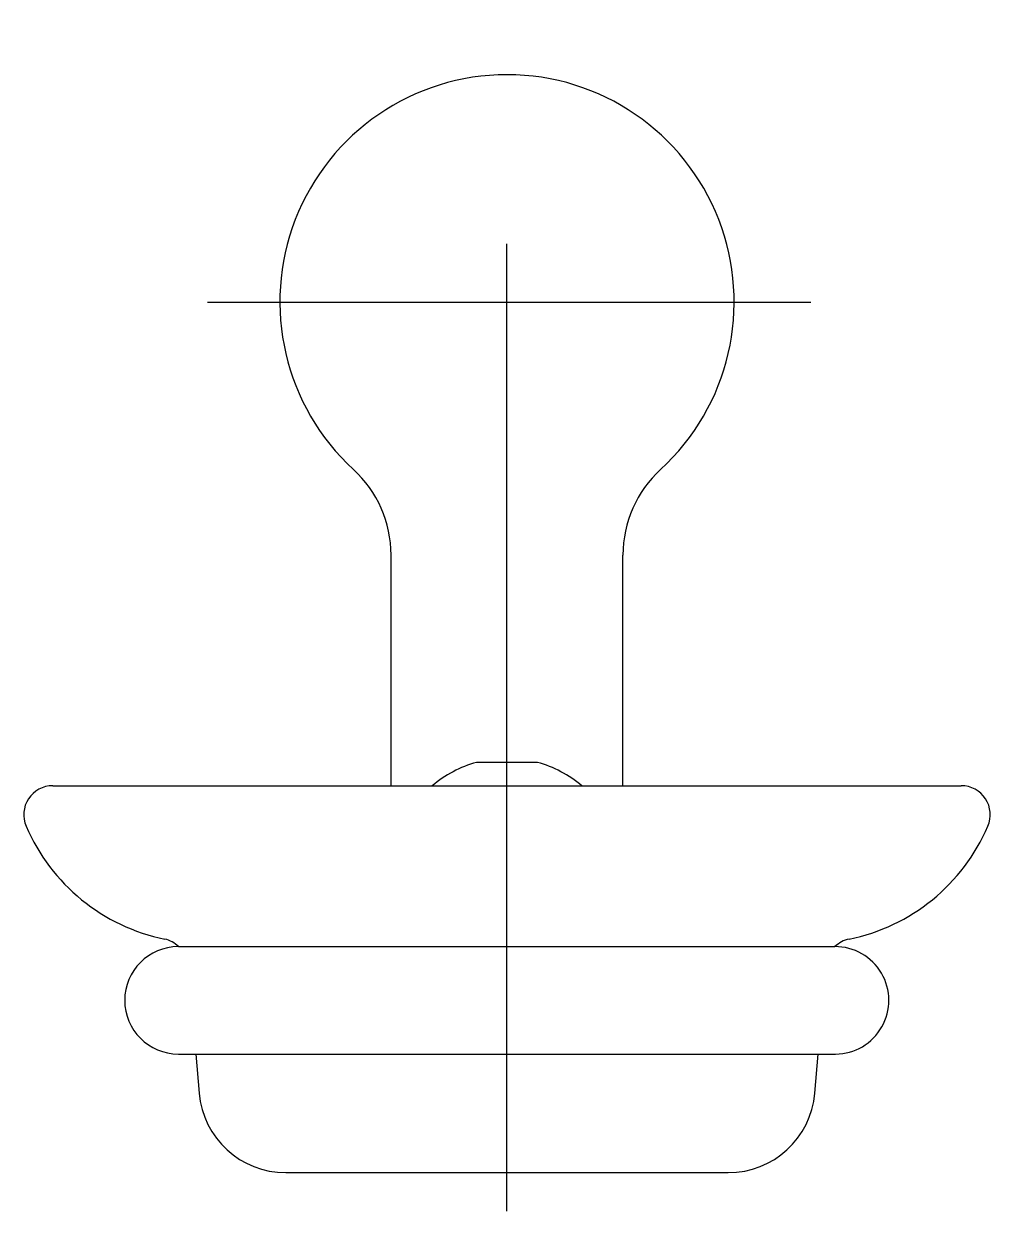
# Model space of a CAD drawing. Extents: x -0.791 to -0.691, y 482.029 to 482.152.
import ezdxf

# ---------------------------------------------------------------- set-up
doc = ezdxf.new("R2010")
doc.units = 0
doc.header["$LTSCALE"] = 0.2
doc.header["$MEASUREMENT"] = 0
doc.linetypes.add('AXES', pattern=[0.54, 0.3, -0.08, 0.08, -0.08])
doc.linetypes.add('CONTINU', pattern=[0])
doc.layers.get('0').update_dxf_attribs({"linetype": 'CONTINUOUS'})
doc.layers.add('DECA_EIXOS', color=5, linetype='AXES')

msp = doc.modelspace()

# ---------------------------------------------------------------- linework, layer by layer
at = {"linetype": 'CONTINU'}
for points in [[(-0.72543, 482.10575, 2.569105), (-0.7572, 482.10575)], [(-0.75331, 482.09691, 0.210112), (-0.7572, 482.10575)], [(-0.72543, 482.10575, 0.210112), (-0.72932, 482.09691)], [(-0.74447, 482.07547, 0.109305), (-0.74905, 482.07306)], [(-0.73358, 482.07306, 0.109305), (-0.73817, 482.07547)], [(-0.78831, 482.07306, 0.539194), (-0.79106, 482.06888)], [(-0.69157, 482.06888, 0.539197), (-0.69433, 482.07306)], [(-0.79106, 482.06888, 0.245322), (-0.77671, 482.05721)], [(-0.70593, 482.05721, 0.245384), (-0.69157, 482.06888)], [(-0.77531, 482.05643, 1), (-0.77531, 482.04533)], [(-0.77531, 482.05643, 0.14197), (-0.77671, 482.05721)], [(-0.70593, 482.05721, 0.141968), (-0.7074, 482.05643)], [(-0.70733, 482.04533, 1), (-0.7074, 482.05643)], [(-0.77316, 482.04129, 0.388977), (-0.7642, 482.03307)], [(-0.71844, 482.03307, 0.388879), (-0.70947, 482.04129)]]:
    msp.add_lwpolyline(points, format="xyb", dxfattribs=at)
for points in [[(-0.75331, 482.07306), (-0.75331, 482.09691)], [(-0.72932, 482.07306), (-0.72932, 482.09691)], [(-0.73817, 482.07547), (-0.74447, 482.07547)], [(-0.78831, 482.07306), (-0.69433, 482.07306)], [(-0.77531, 482.05643), (-0.7074, 482.05643)], [(-0.77531, 482.04533), (-0.70912, 482.04533)], [(-0.77352, 482.04533), (-0.77316, 482.04129)], [(-0.70947, 482.04129), (-0.70912, 482.04533)], [(-0.70912, 482.04533), (-0.70733, 482.04533)], [(-0.7642, 482.03307), (-0.71844, 482.03307)]]:
    msp.add_lwpolyline(points, dxfattribs=at)
at = {"layer": 'DECA_EIXOS'}
for points in [[(-0.74132, 482.02908), (-0.74132, 482.15182)], [(-0.77229, 482.12306), (-0.70989, 482.12306)]]:
    msp.add_lwpolyline(points, dxfattribs=at)

doc.saveas('drawing.dxf')
